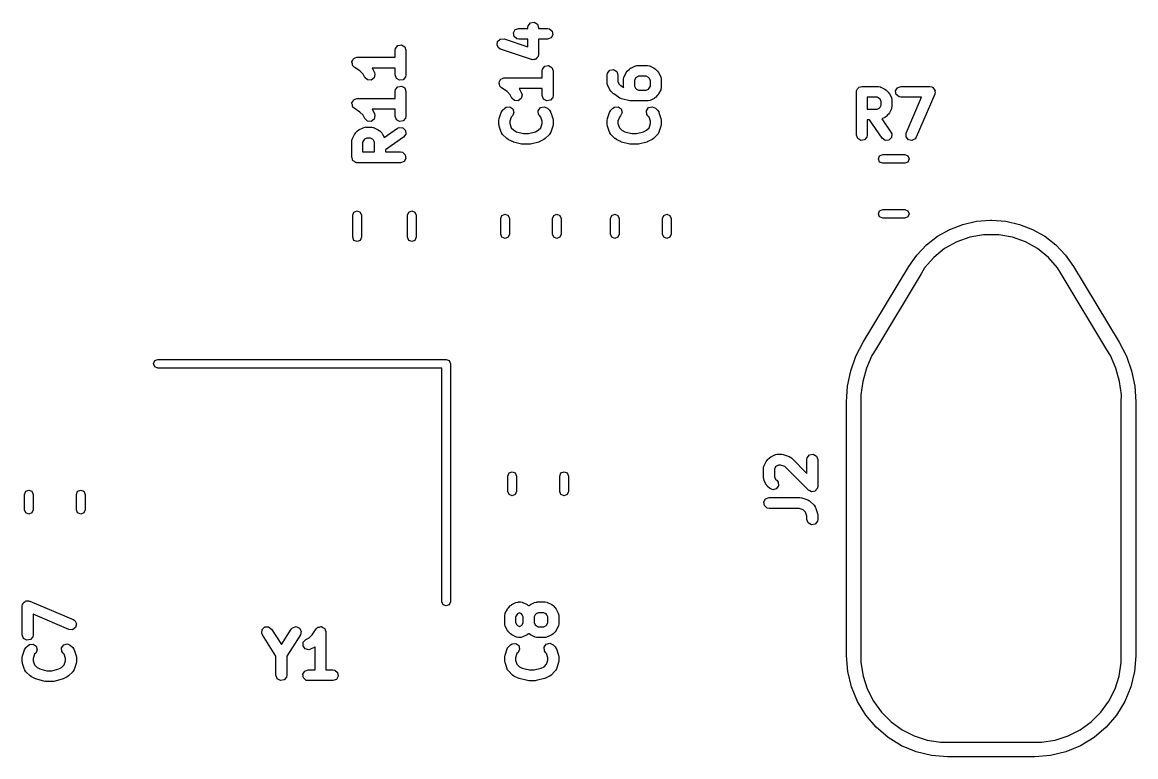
# Model space of a CAD drawing. Extents: x 184.8 to 212.7, y -69.8 to -26.1.
# Drawn here: x 192.41 to 207.85, y -69.84 to -59.65 of the extents above; entities that cross this region are included whole.
import ezdxf

# ---------------------------------------------------------------- set-up
doc = ezdxf.new("R2010")
doc.units = 0
doc.layers.add('BLACK', color=7, linetype='CONTINUOUS')

msp = doc.modelspace()

# ---------------------------------------------------------------- linework, layer by layer
at = {"layer": 'BLACK', "linetype": 'CONTINUOUS'}
for p, q in [((199.252, -59.7568), (199.3, -59.7393)), ((199.3, -59.7393), (199.425, -59.7393)), ((199.425, -59.7286), (199.43, -59.7029)), ((199.425, -59.7393), (199.425, -59.7286)), ((199.43, -59.7029), (199.463, -59.6636)), ((199.463, -59.6636), (199.513, -59.6547)), ((199.513, -59.6547), (199.558, -59.6804)), ((199.558, -59.6804), (199.575, -59.7286)), ((199.575, -59.7286), (199.575, -59.7393)), ((199.575, -59.7393), (199.7, -59.7393)), ((199.7, -59.7393), (199.726, -59.7438)), ((199.726, -59.7438), (199.765, -59.7768)), ((199.006, -59.9214), (199.044, -59.8874)), ((199.044, -59.8874), (199.096, -59.886)), ((199.096, -59.886), (199.425, -59.9959)), ((199.227, -59.8013), (199.252, -59.7568)), ((199.235, -59.8518), (199.227, -59.8013)), ((199.275, -59.8848), (199.235, -59.8518)), ((199.3, -59.8893), (199.275, -59.8848)), ((199.425, -59.8893), (199.3, -59.8893)), ((199.425, -59.9959), (199.425, -59.8893)), ((199.7, -59.8893), (199.575, -59.8893)), ((199.575, -59.8893), (199.575, -60.1)), ((199.749, -59.8717), (199.7, -59.8893)), ((199.774, -59.8273), (199.749, -59.8717)), ((199.765, -59.7768), (199.774, -59.8273)), ((197.585, -60.0429), (197.59, -60.0172)), ((197.585, -60.1393), (197.585, -60.0429)), ((197.59, -60.0172), (197.623, -59.9779)), ((197.623, -59.9779), (197.673, -59.969)), ((197.673, -59.969), (197.718, -59.9946)), ((197.718, -59.9946), (197.735, -60.0429)), ((197.735, -60.0429), (197.735, -60.3857)), ((198.998, -59.9722), (199.006, -59.9214)), ((199.025, -60.0159), (198.998, -59.9722)), ((199.048, -60.0283), (199.025, -60.0159)), ((199.477, -60.1712), (199.048, -60.0283)), ((196.986, -60.2095), (196.987, -60.2055)), ((196.992, -60.2303), (196.986, -60.2095)), ((196.987, -60.2013), (196.997, -60.1824)), ((196.987, -60.2055), (196.987, -60.2013)), ((196.997, -60.1824), (197.006, -60.1625)), ((197.006, -60.1625), (197.01, -60.1606)), ((197.01, -60.1606), (197.012, -60.1568)), ((197.012, -60.1568), (197.033, -60.1494)), ((197.033, -60.1494), (197.052, -60.1397)), ((197.052, -60.1397), (197.056, -60.1408)), ((197.056, -60.1408), (197.06, -60.1393)), ((197.06, -60.1393), (197.585, -60.1393)), ((199.482, -60.171), (199.477, -60.1712)), ((199.487, -60.1739), (199.482, -60.171)), ((199.508, -60.1703), (199.487, -60.1739)), ((199.528, -60.1698), (199.508, -60.1703)), ((199.532, -60.1659), (199.528, -60.1698)), ((199.538, -60.165), (199.532, -60.1659)), ((199.551, -60.1493), (199.538, -60.165)), ((199.566, -60.1357), (199.551, -60.1493)), ((199.567, -60.13), (199.566, -60.1357)), ((199.571, -60.1257), (199.567, -60.13)), ((199.575, -60.1), (199.571, -60.1257)), ((196.995, -60.2518), (196.992, -60.2303)), ((196.999, -60.2546), (196.995, -60.2518)), ((197, -60.2587), (196.999, -60.2546)), ((197.019, -60.2767), (197, -60.2587)), ((197.098, -60.3297), (197.019, -60.2767)), ((197.142, -60.373), (197.098, -60.3297)), ((197.585, -60.2893), (197.266, -60.2893)), ((197.266, -60.2893), (197.269, -60.2939)), ((197.269, -60.2939), (197.27, -60.295)), ((197.27, -60.295), (197.299, -60.3522)), ((197.299, -60.3522), (197.306, -60.3771)), ((197.585, -60.3857), (197.585, -60.2893)), ((199.625, -60.3286), (199.63, -60.3029)), ((199.625, -60.425), (199.625, -60.3286)), ((199.63, -60.3029), (199.663, -60.2636)), ((199.663, -60.2636), (199.713, -60.2547)), ((199.713, -60.2547), (199.758, -60.2804)), ((199.758, -60.2804), (199.775, -60.3286)), ((199.775, -60.3286), (199.775, -60.6714)), ((200.525, -60.3857), (200.53, -60.3601)), ((200.53, -60.3601), (200.563, -60.3208)), ((200.563, -60.3208), (200.613, -60.3119)), ((200.613, -60.3119), (200.658, -60.3375)), ((200.658, -60.3375), (200.675, -60.3857)), ((200.762, -60.4093), (200.79, -60.3522)), ((200.79, -60.3522), (200.804, -60.3342)), ((200.804, -60.3342), (200.805, -60.3327)), ((200.805, -60.3327), (200.833, -60.3041)), ((200.833, -60.3041), (200.851, -60.2912)), ((200.851, -60.2912), (200.853, -60.2901)), ((200.853, -60.2901), (200.91, -60.2615)), ((200.91, -60.2615), (200.935, -60.2541)), ((200.935, -60.2541), (200.939, -60.2551)), ((200.939, -60.2551), (200.943, -60.2536)), ((200.943, -60.2536), (201.086, -60.2536)), ((201.086, -60.2536), (201.112, -60.2581)), ((201.112, -60.2581), (201.115, -60.261)), ((201.115, -60.261), (201.12, -60.2615)), ((201.12, -60.2615), (201.177, -60.2901)), ((201.177, -60.2901), (201.195, -60.3034)), ((201.195, -60.3034), (201.196, -60.3041)), ((201.196, -60.3041), (201.225, -60.3327)), ((201.225, -60.3327), (201.238, -60.351)), ((201.238, -60.351), (201.239, -60.3522)), ((201.239, -60.3522), (201.268, -60.4093)), ((197.165, -60.4193), (197.142, -60.373)), ((197.202, -60.4545), (197.165, -60.4193)), ((197.253, -60.4576), (197.202, -60.4545)), ((197.294, -60.427), (197.253, -60.4576)), ((197.306, -60.3771), (197.294, -60.427)), ((197.603, -60.4339), (197.585, -60.3857)), ((197.647, -60.4596), (197.603, -60.4339)), ((197.698, -60.4507), (197.647, -60.4596)), ((197.731, -60.4114), (197.698, -60.4507)), ((197.735, -60.3857), (197.731, -60.4114)), ((199.026, -60.4952), (199.027, -60.4912)), ((199.032, -60.5161), (199.026, -60.4952)), ((199.027, -60.487), (199.037, -60.4681)), ((199.027, -60.4912), (199.027, -60.487)), ((199.035, -60.5375), (199.032, -60.5161)), ((199.037, -60.4681), (199.046, -60.4482)), ((199.046, -60.4482), (199.05, -60.4463)), ((199.05, -60.4463), (199.052, -60.4425)), ((199.052, -60.4425), (199.073, -60.4351)), ((199.073, -60.4351), (199.092, -60.4255)), ((199.092, -60.4255), (199.096, -60.4265)), ((199.096, -60.4265), (199.1, -60.425)), ((199.1, -60.425), (199.625, -60.425)), ((200.525, -60.5), (200.525, -60.3857)), ((200.527, -60.5042), (200.525, -60.5)), ((200.526, -60.5086), (200.527, -60.5042)), ((200.533, -60.5335), (200.526, -60.5086)), ((200.675, -60.3857), (200.675, -60.4823)), ((200.675, -60.4823), (200.691, -60.5127)), ((200.691, -60.5127), (200.705, -60.5274)), ((200.754, -60.4429), (200.759, -60.4172)), ((200.754, -60.5571), (200.754, -60.4429)), ((200.759, -60.4172), (200.761, -60.4138)), ((200.761, -60.4138), (200.762, -60.4093)), ((200.919, -60.4301), (200.904, -60.4606)), ((200.904, -60.4606), (200.904, -60.5394)), ((200.931, -60.4188), (200.919, -60.4301)), ((200.961, -60.4036), (200.931, -60.4188)), ((201.068, -60.4036), (200.961, -60.4036)), ((201.099, -60.4188), (201.068, -60.4036)), ((201.11, -60.4301), (201.099, -60.4188)), ((201.125, -60.4606), (201.11, -60.4301)), ((201.125, -60.5394), (201.125, -60.4606)), ((201.268, -60.4093), (201.275, -60.4343)), ((201.275, -60.4343), (201.274, -60.4386)), ((201.274, -60.4386), (201.275, -60.4429)), ((201.275, -60.4429), (201.275, -60.5571)), ((197.585, -60.6143), (197.59, -60.5886)), ((197.585, -60.7107), (197.585, -60.6143)), ((197.59, -60.5886), (197.623, -60.5493)), ((197.623, -60.5493), (197.673, -60.5404)), ((197.673, -60.5404), (197.718, -60.5661)), ((197.718, -60.5661), (197.735, -60.6143)), ((197.735, -60.6143), (197.735, -60.9571)), ((199.039, -60.5403), (199.035, -60.5375)), ((199.04, -60.5444), (199.039, -60.5403)), ((199.059, -60.5624), (199.04, -60.5444)), ((199.138, -60.6154), (199.059, -60.5624)), ((199.182, -60.6587), (199.138, -60.6154)), ((199.205, -60.705), (199.182, -60.6587)), ((199.625, -60.575), (199.306, -60.575)), ((199.306, -60.575), (199.309, -60.5796)), ((199.309, -60.5796), (199.31, -60.5807)), ((199.31, -60.5807), (199.339, -60.6379)), ((199.346, -60.6629), (199.334, -60.7128)), ((199.339, -60.6379), (199.346, -60.6629)), ((199.625, -60.6714), (199.625, -60.575)), ((199.643, -60.7196), (199.625, -60.6714)), ((199.775, -60.6714), (199.771, -60.6971)), ((200.562, -60.5907), (200.533, -60.5335)), ((200.563, -60.5918), (200.562, -60.5907)), ((200.576, -60.6102), (200.563, -60.5918)), ((200.605, -60.6387), (200.576, -60.6102)), ((200.608, -60.6402), (200.605, -60.6387)), ((200.616, -60.6481), (200.608, -60.6402)), ((200.702, -60.7053), (200.616, -60.6481)), ((200.705, -60.5274), (200.755, -60.5607)), ((200.755, -60.5607), (200.754, -60.5571)), ((200.904, -60.5394), (200.919, -60.5699)), ((200.919, -60.5699), (200.931, -60.5812)), ((200.931, -60.5812), (200.961, -60.5964)), ((200.961, -60.5964), (201.068, -60.5964)), ((201.068, -60.5964), (201.099, -60.5812)), ((201.099, -60.5812), (201.11, -60.5699)), ((201.11, -60.5699), (201.125, -60.5394)), ((201.225, -60.6673), (201.196, -60.6959)), ((201.226, -60.6658), (201.225, -60.6673)), ((201.239, -60.6478), (201.226, -60.6658)), ((201.268, -60.5907), (201.239, -60.6478)), ((201.271, -60.5828), (201.268, -60.5862)), ((201.268, -60.5862), (201.268, -60.5907)), ((201.275, -60.5571), (201.271, -60.5828)), ((203.982, -60.6204), (203.984, -60.6107)), ((203.982, -61.2204), (203.982, -60.6204)), ((203.983, -60.6074), (203.985, -60.6045)), ((203.984, -60.6107), (203.983, -60.6074)), ((203.985, -60.6045), (203.987, -60.5948)), ((203.987, -60.5948), (203.999, -60.5798)), ((203.999, -60.5798), (204.009, -60.563)), ((204.009, -60.563), (204.015, -60.5607)), ((204.015, -60.5607), (204.02, -60.5555)), ((204.02, -60.5555), (204.039, -60.5521)), ((204.039, -60.5521), (204.057, -60.5454)), ((204.057, -60.5454), (204.286, -60.5454)), ((204.286, -60.5454), (204.311, -60.55)), ((204.311, -60.55), (204.315, -60.5528)), ((204.315, -60.5528), (204.319, -60.5533)), ((204.319, -60.5533), (204.376, -60.5819)), ((204.376, -60.5819), (204.394, -60.5953)), ((204.394, -60.5953), (204.396, -60.596)), ((204.396, -60.596), (204.424, -60.6245)), ((204.424, -60.6245), (204.437, -60.6429)), ((204.437, -60.6429), (204.439, -60.644)), ((204.439, -60.644), (204.467, -60.7012)), ((204.526, -60.6074), (204.552, -60.563)), ((204.535, -60.6579), (204.526, -60.6074)), ((204.574, -60.6909), (204.535, -60.6579)), ((204.552, -60.563), (204.6, -60.5454)), ((204.6, -60.5454), (205, -60.5454)), ((205.069, -60.65), (204.812, -61.25)), ((205, -60.5454), (205.026, -60.55)), ((205.026, -60.55), (205.032, -60.5556)), ((205.032, -60.5556), (205.041, -60.5577)), ((205.041, -60.5577), (205.052, -60.5717)), ((205.052, -60.5717), (205.065, -60.5829)), ((205.065, -60.5829), (205.066, -60.5917)), ((205.066, -60.5917), (205.072, -60.5987)), ((205.074, -60.6335), (205.069, -60.6411)), ((205.069, -60.6411), (205.069, -60.65)), ((205.072, -60.5987), (205.071, -60.6162)), ((205.071, -60.6162), (205.074, -60.6335)), ((196.986, -60.7809), (196.987, -60.7769)), ((196.992, -60.8018), (196.986, -60.7809)), ((196.987, -60.7727), (196.997, -60.7538)), ((196.987, -60.7769), (196.987, -60.7727)), ((196.995, -60.8232), (196.992, -60.8018)), ((196.999, -60.826), (196.995, -60.8232)), ((196.997, -60.7538), (197.006, -60.7339)), ((197, -60.8301), (196.999, -60.826)), ((197.019, -60.8481), (197, -60.8301)), ((197.006, -60.7339), (197.01, -60.732)), ((197.01, -60.732), (197.012, -60.7283)), ((197.012, -60.7283), (197.033, -60.7208)), ((197.033, -60.7208), (197.052, -60.7112)), ((197.052, -60.7112), (197.056, -60.7122)), ((197.056, -60.7122), (197.06, -60.7107)), ((197.06, -60.7107), (197.585, -60.7107)), ((199.105, -60.847), (199.126, -60.832)), ((199.126, -60.832), (199.177, -60.8276)), ((199.177, -60.8276), (199.219, -60.857)), ((199.242, -60.7402), (199.205, -60.705)), ((199.293, -60.7433), (199.242, -60.7402)), ((199.334, -60.7128), (199.293, -60.7433)), ((199.6, -60.8386), (199.65, -60.8253)), ((199.687, -60.7453), (199.643, -60.7196)), ((199.65, -60.8253), (199.696, -60.847)), ((199.738, -60.7364), (199.687, -60.7453)), ((199.771, -60.6971), (199.738, -60.7364)), ((200.605, -60.847), (200.626, -60.832)), ((200.626, -60.832), (200.677, -60.8276)), ((200.677, -60.8276), (200.719, -60.857)), ((200.702, -60.7054), (200.702, -60.7053)), ((200.725, -60.7156), (200.702, -60.7054)), ((200.839, -60.7442), (200.725, -60.7156)), ((200.843, -60.7438), (200.839, -60.7442)), ((200.858, -60.7464), (200.843, -60.7438)), ((201.086, -60.7464), (200.858, -60.7464)), ((201.09, -60.7449), (201.086, -60.7464)), ((201.095, -60.7459), (201.09, -60.7449)), ((201.12, -60.7385), (201.095, -60.7459)), ((201.1, -60.8386), (201.15, -60.8253)), ((201.177, -60.7099), (201.12, -60.7385)), ((201.15, -60.8253), (201.196, -60.847)), ((201.178, -60.7087), (201.177, -60.7099)), ((201.196, -60.6959), (201.178, -60.7087)), ((204.268, -60.6954), (204.132, -60.6954)), ((204.132, -60.6954), (204.132, -60.8597)), ((204.298, -60.7106), (204.268, -60.6954)), ((204.31, -60.722), (204.298, -60.7106)), ((204.298, -60.8445), (204.31, -60.8331)), ((204.325, -60.7524), (204.31, -60.722)), ((204.31, -60.8331), (204.325, -60.8027)), ((204.325, -60.8027), (204.325, -60.7524)), ((204.467, -60.7012), (204.475, -60.7261)), ((204.475, -60.8204), (204.47, -60.8461)), ((204.475, -60.7261), (204.473, -60.7305)), ((204.473, -60.7305), (204.475, -60.7347)), ((204.475, -60.7347), (204.475, -60.8204)), ((204.6, -60.6954), (204.574, -60.6909)), ((204.886, -60.6954), (204.6, -60.6954)), ((204.674, -61.1909), (204.886, -60.6954)), ((197.098, -60.9011), (197.019, -60.8481)), ((197.142, -60.9444), (197.098, -60.9011)), ((197.165, -60.9907), (197.142, -60.9444)), ((197.585, -60.8607), (197.266, -60.8607)), ((197.266, -60.8607), (197.269, -60.8653)), ((197.269, -60.8653), (197.27, -60.8665)), ((197.27, -60.8665), (197.299, -60.9236)), ((197.306, -60.9486), (197.294, -60.9985)), ((197.299, -60.9236), (197.306, -60.9486)), ((197.585, -60.9571), (197.585, -60.8607)), ((197.603, -61.0054), (197.585, -60.9571)), ((197.731, -60.9828), (197.698, -61.0221)), ((197.735, -60.9571), (197.731, -60.9828)), ((199.029, -60.9906), (199.058, -60.9049)), ((199.058, -60.9049), (199.07, -60.8819)), ((199.07, -60.8819), (199.074, -60.8796)), ((199.074, -60.8796), (199.076, -60.8755)), ((199.076, -60.8755), (199.105, -60.847)), ((199.195, -60.9691), (199.175, -61.0265)), ((199.211, -60.953), (199.195, -60.9691)), ((199.232, -60.9065), (199.211, -60.953)), ((199.219, -60.857), (199.232, -60.9065)), ((199.571, -60.8806), (199.6, -60.8386)), ((199.575, -60.9317), (199.571, -60.8806)), ((199.59, -60.953), (199.575, -60.9317)), ((199.606, -60.9691), (199.59, -60.953)), ((199.625, -61.0265), (199.606, -60.9691)), ((199.696, -60.847), (199.725, -60.8755)), ((199.725, -60.8755), (199.74, -60.8969)), ((199.74, -60.8969), (199.74, -60.9013)), ((199.74, -60.9013), (199.743, -60.9049)), ((199.743, -60.9049), (199.772, -60.9906)), ((200.529, -60.9906), (200.558, -60.9049)), ((200.558, -60.9049), (200.57, -60.8819)), ((200.57, -60.8819), (200.574, -60.8796)), ((200.574, -60.8796), (200.576, -60.8755)), ((200.576, -60.8755), (200.605, -60.847)), ((200.695, -60.9691), (200.675, -61.0265)), ((200.711, -60.953), (200.695, -60.9691)), ((200.732, -60.9065), (200.711, -60.953)), ((200.719, -60.857), (200.732, -60.9065)), ((201.071, -60.8806), (201.1, -60.8386)), ((201.075, -60.9317), (201.071, -60.8806)), ((201.09, -60.953), (201.075, -60.9317)), ((201.106, -60.9691), (201.09, -60.953)), ((201.125, -61.0265), (201.106, -60.9691)), ((201.196, -60.847), (201.225, -60.8755)), ((201.225, -60.8755), (201.24, -60.8969)), ((201.24, -60.8969), (201.24, -60.9013)), ((201.24, -60.9013), (201.243, -60.9049)), ((201.243, -60.9049), (201.272, -60.9906)), ((204.132, -60.8597), (204.268, -60.8597)), ((204.268, -60.8597), (204.298, -60.8445)), ((204.376, -60.9732), (204.334, -60.9947)), ((204.378, -60.972), (204.376, -60.9732)), ((204.396, -60.9592), (204.378, -60.972)), ((204.424, -60.9306), (204.396, -60.9592)), ((204.425, -60.9291), (204.424, -60.9306)), ((204.439, -60.9111), (204.425, -60.9291)), ((204.467, -60.854), (204.439, -60.9111)), ((204.468, -60.8495), (204.467, -60.854)), ((204.47, -60.8461), (204.468, -60.8495)), ((197.084, -61.1472), (197.141, -61.1186)), ((197.141, -61.1186), (197.166, -61.1112)), ((197.202, -61.026), (197.165, -60.9907)), ((197.166, -61.1112), (197.171, -61.1122)), ((197.171, -61.1122), (197.175, -61.1107)), ((197.175, -61.1107), (197.26, -61.1107)), ((197.253, -61.029), (197.202, -61.026)), ((197.294, -60.9985), (197.253, -61.029)), ((197.26, -61.1107), (197.286, -61.1152)), ((197.286, -61.1152), (197.29, -61.1181)), ((197.29, -61.1181), (197.294, -61.1186)), ((197.294, -61.1186), (197.351, -61.1472)), ((197.435, -61.2522), (197.617, -61.1243)), ((197.647, -61.031), (197.603, -61.0054)), ((197.617, -61.1243), (197.641, -61.1133)), ((197.641, -61.1133), (197.692, -61.1177)), ((197.698, -61.0221), (197.647, -61.031)), ((197.692, -61.1177), (197.728, -61.154)), ((199.025, -61.0143), (199.029, -60.9922)), ((199.025, -61.0714), (199.025, -61.0143)), ((199.026, -61.073), (199.025, -61.0714)), ((199.029, -61.0951), (199.026, -61.073)), ((199.029, -60.9922), (199.029, -60.9906)), ((199.058, -61.1809), (199.029, -61.0951)), ((199.175, -61.0265), (199.175, -61.0593)), ((199.175, -61.0593), (199.195, -61.1166)), ((199.195, -61.1166), (199.231, -61.1526)), ((199.57, -61.1526), (199.606, -61.1166)), ((199.606, -61.1166), (199.625, -61.0593)), ((199.625, -61.0593), (199.625, -61.0265)), ((199.772, -61.0951), (199.743, -61.1809)), ((199.772, -60.9906), (199.775, -61.0127)), ((199.775, -61.0714), (199.772, -61.0935)), ((199.772, -61.0935), (199.772, -61.0951)), ((199.775, -61.0127), (199.775, -61.0143)), ((199.775, -61.0143), (199.775, -61.0714)), ((200.525, -61.0143), (200.529, -60.9922)), ((200.525, -61.0714), (200.525, -61.0143)), ((200.526, -61.073), (200.525, -61.0714)), ((200.529, -61.0951), (200.526, -61.073)), ((200.529, -60.9922), (200.529, -60.9906)), ((200.558, -61.1809), (200.529, -61.0951)), ((200.675, -61.0265), (200.675, -61.0593)), ((200.675, -61.0593), (200.695, -61.1166)), ((200.695, -61.1166), (200.731, -61.1526)), ((201.07, -61.1526), (201.106, -61.1166)), ((201.106, -61.1166), (201.125, -61.0593)), ((201.125, -61.0593), (201.125, -61.0265)), ((201.272, -61.0951), (201.243, -61.1809)), ((201.272, -60.9906), (201.275, -61.0127)), ((201.275, -61.0714), (201.272, -61.0935)), ((201.272, -61.0935), (201.272, -61.0951)), ((201.275, -61.0127), (201.275, -61.0143)), ((201.275, -61.0143), (201.275, -61.0714)), ((204.161, -61.0097), (204.132, -61.0097)), ((204.132, -61.0097), (204.132, -61.2204)), ((204.339, -61.2634), (204.161, -61.0097)), ((204.334, -60.9947), (204.461, -61.1774)), ((196.985, -61.3), (196.99, -61.2743)), ((196.99, -61.2743), (196.993, -61.2709)), ((196.993, -61.2665), (197.022, -61.2093)), ((196.993, -61.2709), (196.993, -61.2665)), ((197.022, -61.2093), (197.035, -61.1913)), ((197.035, -61.1913), (197.036, -61.1898)), ((197.036, -61.1898), (197.065, -61.1613)), ((197.065, -61.1613), (197.083, -61.1484)), ((197.083, -61.1484), (197.084, -61.1472)), ((197.151, -61.2873), (197.135, -61.3177)), ((197.162, -61.2759), (197.151, -61.2873)), ((197.192, -61.2607), (197.162, -61.2759)), ((197.243, -61.2607), (197.192, -61.2607)), ((197.273, -61.2759), (197.243, -61.2607)), ((197.285, -61.2873), (197.273, -61.2759)), ((197.3, -61.3177), (197.285, -61.2873)), ((197.351, -61.1472), (197.369, -61.1606)), ((197.369, -61.1606), (197.371, -61.1613)), ((197.371, -61.1613), (197.399, -61.1898)), ((197.399, -61.1898), (197.412, -61.2082)), ((197.412, -61.2082), (197.413, -61.2093)), ((197.413, -61.2093), (197.435, -61.2522)), ((197.703, -61.2472), (197.45, -61.4248)), ((197.733, -61.2051), (197.703, -61.2472)), ((197.728, -61.154), (197.733, -61.2051)), ((199.061, -61.1844), (199.058, -61.1809)), ((199.061, -61.1888), (199.061, -61.1844)), ((199.076, -61.2102), (199.061, -61.1888)), ((199.133, -61.2673), (199.076, -61.2102)), ((199.135, -61.268), (199.133, -61.2673)), ((199.153, -61.2814), (199.135, -61.268)), ((199.21, -61.3099), (199.153, -61.2814)), ((199.231, -61.1526), (199.269, -61.1721)), ((199.269, -61.1721), (199.367, -61.1964)), ((199.367, -61.1964), (199.434, -61.1964)), ((199.434, -61.1964), (199.531, -61.1721)), ((199.531, -61.1721), (199.57, -61.1526)), ((199.648, -61.2814), (199.591, -61.3099)), ((199.649, -61.2802), (199.648, -61.2814)), ((199.668, -61.2673), (199.649, -61.2802)), ((199.725, -61.2102), (199.668, -61.2673)), ((199.727, -61.2061), (199.725, -61.2102)), ((199.731, -61.2038), (199.727, -61.2061)), ((199.743, -61.1809), (199.731, -61.2038)), ((200.561, -61.1844), (200.558, -61.1809)), ((200.561, -61.1888), (200.561, -61.1844)), ((200.576, -61.2102), (200.561, -61.1888)), ((200.633, -61.2673), (200.576, -61.2102)), ((200.635, -61.268), (200.633, -61.2673)), ((200.653, -61.2814), (200.635, -61.268)), ((200.71, -61.3099), (200.653, -61.2814)), ((200.731, -61.1526), (200.769, -61.1721)), ((200.769, -61.1721), (200.867, -61.1964)), ((200.867, -61.1964), (200.934, -61.1964)), ((200.934, -61.1964), (201.031, -61.1721)), ((201.031, -61.1721), (201.07, -61.1526)), ((201.148, -61.2814), (201.091, -61.3099)), ((201.149, -61.2802), (201.148, -61.2814)), ((201.168, -61.2673), (201.149, -61.2802)), ((201.225, -61.2102), (201.168, -61.2673)), ((201.227, -61.2061), (201.225, -61.2102)), ((201.231, -61.2038), (201.227, -61.2061)), ((201.243, -61.1809), (201.231, -61.2038)), ((204, -61.2686), (203.982, -61.2204)), ((204.044, -61.2943), (204, -61.2686)), ((204.095, -61.2854), (204.044, -61.2943)), ((204.128, -61.2461), (204.095, -61.2854)), ((204.132, -61.2204), (204.128, -61.2461)), ((204.381, -61.2929), (204.339, -61.2634)), ((204.432, -61.2884), (204.381, -61.2929)), ((204.468, -61.2521), (204.432, -61.2884)), ((204.461, -61.1774), (204.472, -61.201)), ((204.472, -61.201), (204.468, -61.2521)), ((204.671, -61.2421), (204.674, -61.1909)), ((204.702, -61.2832), (204.671, -61.2421)), ((204.752, -61.2949), (204.702, -61.2832)), ((204.798, -61.2718), (204.752, -61.2949)), ((204.812, -61.25), (204.798, -61.2718)), ((196.985, -61.5286), (196.985, -61.3)), ((197.135, -61.3177), (197.135, -61.4536)), ((197.3, -61.4536), (197.3, -61.3177)), ((197.45, -61.4248), (197.45, -61.4536)), ((199.213, -61.3103), (199.21, -61.3099)), ((199.225, -61.3156), (199.213, -61.3103)), ((199.339, -61.3442), (199.225, -61.3156)), ((199.343, -61.3438), (199.339, -61.3442)), ((199.358, -61.3464), (199.343, -61.3438)), ((199.443, -61.3464), (199.358, -61.3464)), ((199.447, -61.3452), (199.443, -61.3464)), ((199.461, -61.3442), (199.447, -61.3452)), ((199.576, -61.3156), (199.461, -61.3442)), ((199.579, -61.3136), (199.576, -61.3156)), ((199.591, -61.3099), (199.579, -61.3136)), ((200.713, -61.3103), (200.71, -61.3099)), ((200.725, -61.3156), (200.713, -61.3103)), ((200.839, -61.3442), (200.725, -61.3156)), ((200.843, -61.3438), (200.839, -61.3442)), ((200.858, -61.3464), (200.843, -61.3438)), ((200.943, -61.3464), (200.858, -61.3464)), ((200.947, -61.3452), (200.943, -61.3464)), ((200.961, -61.3442), (200.947, -61.3452)), ((201.076, -61.3156), (200.961, -61.3442)), ((201.079, -61.3136), (201.076, -61.3156)), ((201.091, -61.3099), (201.079, -61.3136)), ((196.992, -61.5469), (196.985, -61.5286)), ((196.995, -61.5661), (196.992, -61.5469)), ((197.001, -61.5704), (196.995, -61.5661)), ((197.003, -61.5768), (197.001, -61.5704)), ((197.02, -61.5865), (197.003, -61.5768)), ((197.035, -61.599), (197.02, -61.5865)), ((197.045, -61.6008), (197.035, -61.599)), ((197.047, -61.6024), (197.045, -61.6008)), ((197.051, -61.6019), (197.047, -61.6024)), ((197.06, -61.6036), (197.051, -61.6019)), ((197.66, -61.6036), (197.06, -61.6036)), ((197.135, -61.4536), (197.3, -61.4536)), ((197.45, -61.4536), (197.66, -61.4536)), ((197.66, -61.4536), (197.686, -61.4581)), ((197.709, -61.586), (197.66, -61.6036)), ((197.686, -61.4581), (197.725, -61.4911)), ((197.734, -61.5416), (197.709, -61.586)), ((197.725, -61.4911), (197.734, -61.5416)), ((204.286, -61.55), (204.304, -61.5076)), ((204.304, -61.5924), (204.286, -61.55)), ((204.304, -61.5076), (204.346, -61.49)), ((204.346, -61.61), (204.304, -61.5924)), ((204.346, -61.49), (204.654, -61.49)), ((204.654, -61.49), (204.696, -61.5076)), ((204.696, -61.5924), (204.654, -61.61)), ((204.696, -61.5076), (204.714, -61.55)), ((204.714, -61.55), (204.696, -61.5924)), ((204.654, -61.61), (204.346, -61.61)), ((196.997, -62.3296), (197.015, -62.2872)), ((196.997, -62.6369), (196.997, -62.3296)), ((197.015, -62.2872), (197.057, -62.2696)), ((197.057, -62.2696), (197.099, -62.2872)), ((197.099, -62.2872), (197.117, -62.3296)), ((197.117, -62.3296), (197.117, -62.6369)), ((197.757, -62.3296), (197.775, -62.2872)), ((197.757, -62.6369), (197.757, -62.3296)), ((197.775, -62.2872), (197.817, -62.2696)), ((197.817, -62.2696), (197.859, -62.2872)), ((197.859, -62.2872), (197.877, -62.3296)), ((197.877, -62.3296), (197.877, -62.6369)), ((199.049, -62.3754), (199.067, -62.333)), ((199.049, -62.5911), (199.049, -62.3754)), ((199.067, -62.333), (199.109, -62.3154)), ((199.109, -62.3154), (199.151, -62.333)), ((199.151, -62.333), (199.169, -62.3754)), ((199.169, -62.3754), (199.169, -62.5911)), ((199.769, -62.3754), (199.787, -62.333)), ((199.769, -62.5911), (199.769, -62.3754)), ((199.787, -62.333), (199.829, -62.3154)), ((199.829, -62.3154), (199.871, -62.333)), ((199.871, -62.333), (199.889, -62.3754)), ((199.889, -62.3754), (199.889, -62.5911)), ((200.573, -62.3754), (200.591, -62.333)), ((200.573, -62.5911), (200.573, -62.3754)), ((200.591, -62.333), (200.633, -62.3154)), ((200.633, -62.3154), (200.675, -62.333)), ((200.675, -62.333), (200.693, -62.3754)), ((200.693, -62.3754), (200.693, -62.5911)), ((201.293, -62.3754), (201.311, -62.333)), ((201.293, -62.5911), (201.293, -62.3754)), ((201.311, -62.333), (201.353, -62.3154)), ((201.353, -62.3154), (201.395, -62.333)), ((201.395, -62.333), (201.413, -62.3754)), ((201.413, -62.3754), (201.413, -62.5911)), ((204.286, -62.31), (204.304, -62.2676)), ((204.304, -62.3524), (204.286, -62.31)), ((204.304, -62.2676), (204.346, -62.25)), ((204.346, -62.37), (204.304, -62.3524)), ((204.346, -62.25), (204.654, -62.25)), ((204.654, -62.37), (204.346, -62.37)), ((204.654, -62.25), (204.696, -62.2676)), ((204.696, -62.3524), (204.654, -62.37)), ((204.696, -62.2676), (204.714, -62.31)), ((204.714, -62.31), (204.696, -62.3524)), ((205.107, -62.6227), (205.277, -62.5271)), ((205.277, -62.5271), (205.458, -62.4573)), ((205.458, -62.4573), (205.648, -62.4147)), ((205.648, -62.4147), (205.842, -62.4005)), ((205.842, -62.4005), (205.842, -62.4005)), ((205.842, -62.4005), (205.842, -62.4005)), ((205.842, -62.4005), (205.858, -62.4005)), ((205.842, -62.4005), (205.842, -62.4005)), ((205.858, -62.4005), (205.858, -62.4005)), ((205.858, -62.4005), (206.052, -62.4148)), ((206.052, -62.4148), (206.242, -62.4573)), ((206.242, -62.4573), (206.423, -62.5271)), ((206.423, -62.5271), (206.593, -62.6227)), ((197.015, -62.6793), (196.997, -62.6369)), ((197.057, -62.6969), (197.015, -62.6793)), ((197.099, -62.6793), (197.057, -62.6969)), ((197.117, -62.6369), (197.099, -62.6793)), ((197.775, -62.6793), (197.757, -62.6369)), ((197.817, -62.6969), (197.775, -62.6793)), ((197.859, -62.6793), (197.817, -62.6969)), ((197.877, -62.6369), (197.859, -62.6793)), ((199.067, -62.6335), (199.049, -62.5911)), ((199.109, -62.6511), (199.067, -62.6335)), ((199.151, -62.6335), (199.109, -62.6511)), ((199.169, -62.5911), (199.151, -62.6335)), ((199.787, -62.6335), (199.769, -62.5911)), ((199.829, -62.6511), (199.787, -62.6335)), ((199.871, -62.6335), (199.829, -62.6511)), ((199.889, -62.5911), (199.871, -62.6335)), ((200.591, -62.6335), (200.573, -62.5911)), ((200.633, -62.6511), (200.591, -62.6335)), ((200.675, -62.6335), (200.633, -62.6511)), ((200.693, -62.5911), (200.675, -62.6335)), ((201.311, -62.6335), (201.293, -62.5911)), ((201.353, -62.6511), (201.311, -62.6335)), ((201.395, -62.6335), (201.353, -62.6511)), ((201.413, -62.5911), (201.395, -62.6335)), ((204.954, -62.7422), (205.107, -62.6227)), ((205.555, -62.6335), (205.373, -62.6985)), ((205.745, -62.6005), (205.555, -62.6335)), ((205.842, -62.6005), (205.745, -62.6005)), ((205.858, -62.6005), (205.842, -62.6005)), ((205.842, -62.6005), (205.842, -62.6005)), ((205.842, -62.6005), (205.842, -62.6005)), ((205.955, -62.6006), (205.858, -62.6005)), ((205.858, -62.6005), (205.858, -62.6005)), ((205.858, -62.6005), (205.858, -62.6005)), ((206.145, -62.6335), (205.955, -62.6006)), ((206.327, -62.6985), (206.145, -62.6335)), ((206.593, -62.6227), (206.746, -62.7421)), ((204.819, -62.8828), (204.954, -62.7422)), ((205.205, -62.7935), (205.055, -62.9159)), ((205.373, -62.6985), (205.205, -62.7935)), ((206.495, -62.7935), (206.327, -62.6985)), ((206.645, -62.9159), (206.495, -62.7935)), ((206.746, -62.7421), (206.881, -62.8827)), ((204.707, -63.0415), (204.819, -62.8828)), ((205.055, -62.9159), (204.928, -63.062)), ((206.772, -63.062), (206.645, -62.9159)), ((206.881, -62.8827), (206.993, -63.0415)), ((204.074, -64.0916), (204.707, -63.0415)), ((204.878, -63.1447), (204.245, -64.1949)), ((204.707, -63.0415), (204.707, -63.0415)), ((204.707, -63.0415), (204.707, -63.0415)), ((204.707, -63.0415), (204.707, -63.0415)), ((204.928, -63.062), (204.878, -63.1447)), ((204.878, -63.1447), (204.878, -63.1447)), ((204.878, -63.1447), (204.878, -63.1447)), ((204.878, -63.1447), (204.878, -63.1447)), ((206.822, -63.1446), (206.772, -63.062)), ((206.822, -63.1447), (206.822, -63.1446)), ((207.455, -64.1949), (206.822, -63.1447)), ((206.993, -63.0415), (206.993, -63.0415)), ((206.993, -63.0415), (206.993, -63.0415)), ((206.993, -63.0415), (207.626, -64.0916)), ((203.975, -64.2845), (204.074, -64.0916)), ((204.074, -64.0916), (204.074, -64.0916)), ((204.074, -64.0916), (204.074, -64.0916)), ((204.245, -64.1949), (204.196, -64.2763)), ((204.245, -64.1949), (204.245, -64.1949)), ((207.504, -64.2763), (207.455, -64.1949)), ((207.455, -64.1949), (207.455, -64.1949)), ((207.455, -64.1949), (207.455, -64.1949)), ((207.626, -64.0916), (207.626, -64.0916)), ((207.626, -64.0916), (207.725, -64.2845)), ((194.234, -64.3893), (194.252, -64.3468)), ((194.252, -64.3468), (194.294, -64.3293)), ((194.294, -64.3293), (198.294, -64.3293)), ((198.294, -64.3293), (198.336, -64.3468)), ((198.336, -64.3468), (198.354, -64.3893)), ((203.903, -64.489), (203.975, -64.2845)), ((204.196, -64.2763), (204.121, -64.4509)), ((207.579, -64.4509), (207.504, -64.2763)), ((207.725, -64.2845), (207.797, -64.489)), ((194.252, -64.4317), (194.234, -64.3893)), ((194.294, -64.4492), (194.252, -64.4317)), ((198.234, -64.4492), (194.294, -64.4492)), ((198.234, -67.6893), (198.234, -64.4492)), ((198.354, -64.3893), (198.354, -67.6893)), ((203.859, -64.7013), (203.903, -64.489)), ((204.121, -64.4509), (204.07, -64.6341)), ((207.63, -64.6341), (207.579, -64.4509)), ((207.797, -64.489), (207.841, -64.7013)), ((204.07, -64.6341), (204.044, -64.8225)), ((207.656, -64.8225), (207.63, -64.6341)), ((203.844, -64.9176), (203.859, -64.7013)), ((204.044, -64.8225), (204.044, -64.9176)), ((207.655, -64.9176), (207.656, -64.8225)), ((207.841, -64.7013), (207.855, -64.9176)), ((203.844, -68.4395), (203.844, -64.9176)), ((203.844, -64.9176), (203.844, -64.9176)), ((204.044, -64.9176), (204.044, -64.9176)), ((204.044, -64.9176), (204.044, -68.4395)), ((207.655, -68.4395), (207.655, -64.9176)), ((207.655, -64.9176), (207.655, -64.9176)), ((207.655, -64.9176), (207.655, -64.9176)), ((207.855, -64.9176), (207.855, -64.9176)), ((207.855, -64.9176), (207.855, -68.4395)), ((202.703, -65.8007), (202.732, -65.7436)), ((202.732, -65.7436), (202.745, -65.7256)), ((202.745, -65.7256), (202.746, -65.7241)), ((202.746, -65.7241), (202.775, -65.6955)), ((202.775, -65.6955), (202.793, -65.6827)), ((202.793, -65.6827), (202.794, -65.6815)), ((202.794, -65.6815), (202.851, -65.6529)), ((202.851, -65.6529), (202.876, -65.6455)), ((202.876, -65.6455), (202.881, -65.6465)), ((202.881, -65.6465), (202.885, -65.645)), ((202.885, -65.645), (202.942, -65.645)), ((202.942, -65.645), (202.964, -65.6489)), ((202.964, -65.6489), (202.966, -65.6488)), ((202.966, -65.6488), (203.051, -65.6774)), ((203.051, -65.6774), (203.074, -65.6898)), ((203.074, -65.6898), (203.077, -65.6936)), ((203.077, -65.6936), (203.081, -65.6955)), ((203.081, -65.6955), (203.295, -65.9104)), ((203.295, -65.72), (203.3, -65.6943)), ((203.295, -65.9104), (203.295, -65.72)), ((203.3, -65.6943), (203.333, -65.655)), ((203.333, -65.655), (203.383, -65.6461)), ((203.383, -65.6461), (203.428, -65.6718)), ((203.428, -65.6718), (203.445, -65.72)), ((203.445, -65.72), (203.445, -66.0914)), ((199.148, -65.9472), (199.165, -65.9048)), ((199.165, -65.9048), (199.208, -65.8872)), ((199.208, -65.8872), (199.25, -65.9048)), ((199.25, -65.9048), (199.268, -65.9472)), ((199.868, -65.9472), (199.885, -65.9048)), ((199.885, -65.9048), (199.928, -65.8872)), ((199.928, -65.8872), (199.97, -65.9048)), ((199.97, -65.9048), (199.988, -65.9472)), ((202.695, -65.8343), (202.7, -65.8086)), ((202.695, -65.9771), (202.695, -65.8343)), ((202.7, -65.8086), (202.703, -65.8052)), ((202.703, -65.8052), (202.703, -65.8007)), ((202.861, -65.8216), (202.845, -65.852)), ((202.845, -65.852), (202.845, -65.9594)), ((202.872, -65.8102), (202.861, -65.8216)), ((202.902, -65.795), (202.872, -65.8102)), ((202.93, -65.795), (202.902, -65.795)), ((202.987, -65.8141), (202.93, -65.795)), ((203.317, -66.1445), (202.987, -65.8141)), ((199.148, -66.1629), (199.148, -65.9472)), ((199.268, -65.9472), (199.268, -66.1629)), ((199.868, -66.1629), (199.868, -65.9472)), ((199.988, -65.9472), (199.988, -66.1629)), ((202.697, -65.9814), (202.695, -65.9771)), ((202.696, -65.9857), (202.697, -65.9814)), ((202.703, -66.0107), (202.696, -65.9857)), ((202.732, -66.0678), (202.703, -66.0107)), ((202.733, -66.069), (202.732, -66.0678)), ((202.746, -66.0873), (202.733, -66.069)), ((202.845, -65.9594), (202.861, -65.9899)), ((202.861, -65.9899), (202.881, -66.0098)), ((202.9, -66.0823), (202.871, -66.1243)), ((202.881, -66.0098), (202.896, -66.0312)), ((202.896, -66.0312), (202.9, -66.0823)), ((192.445, -66.2012), (192.463, -66.1588)), ((192.445, -66.4169), (192.445, -66.2012)), ((192.463, -66.1588), (192.505, -66.1412)), ((192.505, -66.1412), (192.547, -66.1588)), ((192.547, -66.1588), (192.565, -66.2012)), ((192.565, -66.2012), (192.565, -66.4169)), ((193.165, -66.2012), (193.183, -66.1588)), ((193.165, -66.4169), (193.165, -66.2012)), ((193.183, -66.1588), (193.225, -66.1412)), ((193.225, -66.1412), (193.267, -66.1588)), ((193.267, -66.1588), (193.285, -66.2012)), ((193.285, -66.2012), (193.285, -66.4169)), ((199.165, -66.2053), (199.148, -66.1629)), ((199.208, -66.2229), (199.165, -66.2053)), ((199.25, -66.2053), (199.208, -66.2229)), ((199.268, -66.1629), (199.25, -66.2053)), ((199.885, -66.2053), (199.868, -66.1629)), ((199.928, -66.2229), (199.885, -66.2053)), ((199.97, -66.2053), (199.928, -66.2229)), ((199.988, -66.1629), (199.97, -66.2053)), ((202.775, -66.1159), (202.746, -66.0873)), ((202.821, -66.1376), (202.775, -66.1159)), ((202.871, -66.1243), (202.821, -66.1376)), ((203.338, -66.154), (203.317, -66.1445)), ((203.357, -66.1653), (203.338, -66.154)), ((203.361, -66.1647), (203.357, -66.1653)), ((203.364, -66.1661), (203.361, -66.1647)), ((203.386, -66.1603), (203.364, -66.1661)), ((203.408, -66.1564), (203.386, -66.1603)), ((203.41, -66.1538), (203.408, -66.1564)), ((203.413, -66.1529), (203.41, -66.1538)), ((203.426, -66.1344), (203.413, -66.1529)), ((203.441, -66.1171), (203.426, -66.1344)), ((203.442, -66.1125), (203.441, -66.1171)), ((203.443, -66.1108), (203.442, -66.1125)), ((203.445, -66.0914), (203.443, -66.1076)), ((203.443, -66.1076), (203.443, -66.1108)), ((202.697, -66.307), (202.722, -66.2625)), ((202.705, -66.3575), (202.697, -66.307)), ((202.745, -66.3905), (202.705, -66.3575)), ((202.722, -66.2625), (202.77, -66.245)), ((202.77, -66.395), (202.745, -66.3905)), ((202.77, -66.245), (203.199, -66.245)), ((203.199, -66.245), (203.221, -66.2489)), ((203.221, -66.2489), (203.223, -66.2488)), ((203.223, -66.2488), (203.308, -66.2774)), ((203.308, -66.2774), (203.331, -66.2898)), ((203.331, -66.2898), (203.334, -66.2936)), ((203.334, -66.2936), (203.338, -66.2955)), ((203.338, -66.2955), (203.395, -66.3527)), ((203.395, -66.3527), (203.41, -66.374)), ((203.41, -66.374), (203.41, -66.3785)), ((203.41, -66.3785), (203.413, -66.382)), ((203.413, -66.382), (203.442, -66.4677)), ((192.463, -66.4593), (192.445, -66.4169)), ((192.505, -66.4769), (192.463, -66.4593)), ((192.547, -66.4593), (192.505, -66.4769)), ((192.565, -66.4169), (192.547, -66.4593)), ((193.183, -66.4593), (193.165, -66.4169)), ((193.225, -66.4769), (193.183, -66.4593)), ((193.267, -66.4593), (193.225, -66.4769)), ((193.285, -66.4169), (193.267, -66.4593)), ((203.187, -66.395), (202.77, -66.395)), ((203.244, -66.4141), (203.187, -66.395)), ((203.276, -66.4462), (203.244, -66.4141)), ((203.295, -66.5036), (203.276, -66.4462)), ((203.295, -66.5486), (203.295, -66.5036)), ((203.442, -66.4677), (203.445, -66.4899)), ((203.445, -66.4899), (203.445, -66.4914)), ((203.445, -66.4914), (203.445, -66.5486)), ((203.313, -66.5968), (203.295, -66.5486)), ((203.357, -66.6224), (203.313, -66.5968)), ((203.408, -66.6135), (203.357, -66.6224)), ((203.441, -66.5742), (203.408, -66.6135)), ((203.445, -66.5486), (203.441, -66.5742)), ((192.415, -67.75), (192.42, -67.7243)), ((192.415, -68.15), (192.415, -67.75)), ((192.42, -67.7243), (192.426, -67.7176)), ((192.426, -67.7176), (192.428, -67.7089)), ((192.428, -67.7089), (192.442, -67.6984)), ((192.442, -67.6984), (192.453, -67.685)), ((192.453, -67.685), (192.462, -67.6835)), ((192.462, -67.6835), (192.469, -67.6782)), ((192.469, -67.6782), (192.486, -67.6792)), ((192.486, -67.6792), (192.503, -67.6761)), ((192.503, -67.6761), (192.511, -67.6806)), ((192.511, -67.6806), (192.52, -67.6811)), ((192.52, -67.6811), (193.12, -67.9382)), ((198.252, -67.7317), (198.234, -67.6893)), ((198.294, -67.7493), (198.252, -67.7317)), ((198.336, -67.7317), (198.294, -67.7493)), ((198.354, -67.6893), (198.336, -67.7317)), ((199.142, -67.7922), (199.155, -67.7742)), ((199.155, -67.7742), (199.156, -67.7727)), ((199.156, -67.7727), (199.185, -67.7441)), ((199.185, -67.7441), (199.203, -67.7312)), ((199.203, -67.7312), (199.204, -67.7301)), ((199.204, -67.7301), (199.261, -67.7015)), ((199.261, -67.7015), (199.286, -67.6941)), ((199.286, -67.6941), (199.291, -67.6951)), ((199.291, -67.6951), (199.295, -67.6936)), ((199.295, -67.6936), (199.323, -67.6936)), ((199.323, -67.6936), (199.349, -67.6981)), ((199.349, -67.6981), (199.352, -67.701)), ((199.352, -67.701), (199.357, -67.7015)), ((199.357, -67.7015), (199.414, -67.7301)), ((199.414, -67.7301), (199.432, -67.7434)), ((199.432, -67.7434), (199.433, -67.7441)), ((199.433, -67.7441), (199.438, -67.7482)), ((199.438, -67.7482), (199.442, -67.7441)), ((199.442, -67.7441), (199.46, -67.7312)), ((199.46, -67.7312), (199.461, -67.7301)), ((199.461, -67.7301), (199.518, -67.7015)), ((199.518, -67.7015), (199.543, -67.6941)), ((199.543, -67.6941), (199.548, -67.6951)), ((199.548, -67.6951), (199.552, -67.6936)), ((199.552, -67.6936), (199.666, -67.6936)), ((199.666, -67.6936), (199.692, -67.6981)), ((199.692, -67.6981), (199.695, -67.701)), ((199.695, -67.701), (199.7, -67.7015)), ((199.7, -67.7015), (199.757, -67.7301)), ((199.757, -67.7301), (199.775, -67.7434)), ((199.775, -67.7434), (199.776, -67.7441)), ((199.776, -67.7441), (199.805, -67.7727)), ((199.805, -67.7727), (199.818, -67.791)), ((193.061, -68.0761), (192.565, -67.8637)), ((192.565, -67.8637), (192.565, -68.15)), ((199.105, -67.8829), (199.11, -67.8572)), ((199.105, -67.9971), (199.105, -67.8829)), ((199.11, -67.8572), (199.113, -67.8538)), ((199.113, -67.8493), (199.142, -67.7922)), ((199.113, -67.8538), (199.113, -67.8493)), ((199.271, -67.8701), (199.255, -67.9006)), ((199.255, -67.9006), (199.255, -67.9794)), ((199.282, -67.8588), (199.271, -67.8701)), ((199.309, -67.8453), (199.282, -67.8588)), ((199.336, -67.8588), (199.309, -67.8453)), ((199.347, -67.8701), (199.336, -67.8588)), ((199.363, -67.9006), (199.347, -67.8701)), ((199.363, -67.9794), (199.363, -67.9006)), ((199.528, -67.8701), (199.513, -67.9006)), ((199.513, -67.9006), (199.513, -67.9794)), ((199.539, -67.8588), (199.528, -67.8701)), ((199.57, -67.8436), (199.539, -67.8588)), ((199.648, -67.8436), (199.57, -67.8436)), ((199.679, -67.8588), (199.648, -67.8436)), ((199.69, -67.8701), (199.679, -67.8588)), ((199.705, -67.9006), (199.69, -67.8701)), ((199.705, -67.9794), (199.705, -67.9006)), ((199.818, -67.791), (199.819, -67.7922)), ((199.819, -67.7922), (199.848, -67.8493)), ((199.848, -67.8493), (199.855, -67.8743)), ((199.855, -67.8743), (199.854, -67.8786)), ((199.854, -67.8786), (199.855, -67.8829)), ((199.855, -67.8829), (199.855, -67.9971)), ((193.112, -68.0789), (193.061, -68.0761)), ((193.153, -68.0482), (193.112, -68.0789)), ((193.12, -67.9382), (193.142, -67.9525)), ((193.142, -67.9525), (193.165, -67.9983)), ((193.165, -67.9983), (193.153, -68.0482)), ((195.735, -68.1259), (195.742, -68.075)), ((195.742, -68.075), (195.78, -68.0404)), ((195.78, -68.0404), (195.831, -68.0382)), ((195.831, -68.0382), (195.872, -68.0694)), ((195.872, -68.0694), (196.008, -68.2843)), ((196.008, -68.2843), (196.145, -68.0694)), ((196.145, -68.0694), (196.163, -68.0502)), ((196.163, -68.0502), (196.212, -68.0347)), ((196.212, -68.0347), (196.259, -68.0544)), ((196.259, -68.0544), (196.283, -68.0999)), ((196.436, -68.1476), (196.489, -68.0681)), ((196.489, -68.0681), (196.507, -68.0492)), ((196.507, -68.0492), (196.511, -68.048)), ((196.511, -68.048), (196.514, -68.0447)), ((196.514, -68.0447), (196.535, -68.0409)), ((196.535, -68.0409), (196.556, -68.0348)), ((196.556, -68.0348), (196.56, -68.0366)), ((196.56, -68.0366), (196.564, -68.0358)), ((196.564, -68.0358), (196.583, -68.0467)), ((196.583, -68.0467), (196.603, -68.0554)), ((196.603, -68.0554), (196.605, -68.0593)), ((196.605, -68.0593), (196.609, -68.0615)), ((196.609, -68.0615), (196.616, -68.0819)), ((196.616, -68.0819), (196.626, -68.1014)), ((199.107, -68.0014), (199.105, -67.9971)), ((199.106, -68.0057), (199.107, -68.0014)), ((199.113, -68.0307), (199.106, -68.0057)), ((199.142, -68.0878), (199.113, -68.0307)), ((199.143, -68.089), (199.142, -68.0878)), ((199.156, -68.1073), (199.143, -68.089)), ((199.255, -67.9794), (199.271, -68.0099)), ((199.271, -68.0099), (199.282, -68.0212)), ((199.282, -68.0212), (199.309, -68.0347)), ((199.309, -68.0347), (199.336, -68.0212)), ((199.336, -68.0212), (199.347, -68.0099)), ((199.347, -68.0099), (199.363, -67.9794)), ((199.513, -67.9794), (199.528, -68.0099)), ((199.528, -68.0099), (199.539, -68.0212)), ((199.539, -68.0212), (199.57, -68.0364)), ((199.57, -68.0364), (199.648, -68.0364)), ((199.648, -68.0364), (199.679, -68.0212)), ((199.679, -68.0212), (199.69, -68.0099)), ((199.69, -68.0099), (199.705, -67.9794)), ((199.819, -68.0878), (199.806, -68.1058)), ((199.848, -68.0307), (199.819, -68.0878)), ((199.851, -68.0228), (199.848, -68.0262)), ((199.848, -68.0262), (199.848, -68.0307)), ((199.855, -67.9971), (199.851, -68.0228)), ((192.433, -68.1982), (192.415, -68.15)), ((192.477, -68.2239), (192.433, -68.1982)), ((192.528, -68.215), (192.477, -68.2239)), ((192.561, -68.1757), (192.528, -68.215)), ((192.565, -68.15), (192.561, -68.1757)), ((195.745, -68.1499), (195.735, -68.1259)), ((195.933, -68.4458), (195.745, -68.1499)), ((196.272, -68.1499), (196.083, -68.4458)), ((196.283, -68.0999), (196.272, -68.1499)), ((196.311, -68.2513), (196.346, -68.214)), ((196.346, -68.214), (196.392, -68.1909)), ((196.392, -68.1909), (196.436, -68.1476)), ((196.626, -68.1014), (196.625, -68.1056)), ((196.625, -68.1056), (196.626, -68.1097)), ((196.626, -68.1097), (196.626, -68.6347)), ((199.185, -68.1359), (199.156, -68.1073)), ((199.186, -68.1366), (199.185, -68.1359)), ((199.204, -68.1499), (199.186, -68.1366)), ((199.261, -68.1785), (199.204, -68.1499)), ((199.266, -68.179), (199.261, -68.1785)), ((199.269, -68.1819), (199.266, -68.179)), ((199.295, -68.1864), (199.269, -68.1819)), ((199.323, -68.1864), (199.295, -68.1864)), ((199.327, -68.1849), (199.323, -68.1864)), ((199.332, -68.1859), (199.327, -68.1849)), ((199.357, -68.1785), (199.332, -68.1859)), ((199.414, -68.1499), (199.357, -68.1785)), ((199.415, -68.1487), (199.414, -68.1499)), ((199.433, -68.1359), (199.415, -68.1487)), ((199.438, -68.1318), (199.433, -68.1359)), ((199.442, -68.1359), (199.438, -68.1318)), ((199.443, -68.1366), (199.442, -68.1359)), ((199.461, -68.1499), (199.443, -68.1366)), ((199.518, -68.1785), (199.461, -68.1499)), ((199.523, -68.179), (199.518, -68.1785)), ((199.526, -68.1819), (199.523, -68.179)), ((199.552, -68.1864), (199.526, -68.1819)), ((199.666, -68.1864), (199.552, -68.1864)), ((199.67, -68.1849), (199.666, -68.1864)), ((199.675, -68.1859), (199.67, -68.1849)), ((199.7, -68.1785), (199.675, -68.1859)), ((199.757, -68.1499), (199.7, -68.1785)), ((199.758, -68.1487), (199.757, -68.1499)), ((199.776, -68.1359), (199.758, -68.1487)), ((199.805, -68.1073), (199.776, -68.1359)), ((199.806, -68.1058), (199.805, -68.1073)), ((192.419, -68.4406), (192.448, -68.3549)), ((192.448, -68.3549), (192.46, -68.3319)), ((192.46, -68.3319), (192.464, -68.3296)), ((192.464, -68.3296), (192.466, -68.3255)), ((192.466, -68.3255), (192.495, -68.297)), ((192.495, -68.297), (192.516, -68.282)), ((192.516, -68.282), (192.567, -68.2776)), ((192.567, -68.2776), (192.609, -68.307)), ((192.622, -68.3565), (192.601, -68.403)), ((192.609, -68.307), (192.622, -68.3565)), ((192.961, -68.3306), (192.99, -68.2886)), ((192.965, -68.3817), (192.961, -68.3306)), ((192.98, -68.403), (192.965, -68.3817)), ((192.99, -68.2886), (193.04, -68.2753)), ((193.04, -68.2753), (193.086, -68.297)), ((193.086, -68.297), (193.115, -68.3255)), ((193.115, -68.3255), (193.13, -68.3469)), ((193.13, -68.3469), (193.13, -68.3513)), ((193.13, -68.3513), (193.133, -68.3549)), ((193.133, -68.3549), (193.162, -68.4406)), ((196.308, -68.3025), (196.311, -68.2513)), ((196.338, -68.3437), (196.308, -68.3025)), ((196.388, -68.3556), (196.338, -68.3437)), ((196.413, -68.3482), (196.388, -68.3556)), ((196.47, -68.3196), (196.413, -68.3482)), ((196.472, -68.3184), (196.47, -68.3196)), ((196.476, -68.3152), (196.472, -68.3184)), ((196.476, -68.6347), (196.476, -68.3152)), ((199.109, -68.4306), (199.138, -68.3449)), ((199.138, -68.3449), (199.15, -68.3219)), ((199.15, -68.3219), (199.154, -68.3196)), ((199.154, -68.3196), (199.156, -68.3155)), ((199.156, -68.3155), (199.185, -68.287)), ((199.185, -68.287), (199.206, -68.272)), ((199.206, -68.272), (199.257, -68.2676)), ((199.257, -68.2676), (199.299, -68.297)), ((199.291, -68.393), (199.275, -68.4091)), ((199.312, -68.3465), (199.291, -68.393)), ((199.299, -68.297), (199.312, -68.3465)), ((199.651, -68.3206), (199.68, -68.2786)), ((199.655, -68.3717), (199.651, -68.3206)), ((199.67, -68.393), (199.655, -68.3717)), ((199.686, -68.4091), (199.67, -68.393)), ((199.68, -68.2786), (199.73, -68.2653)), ((199.73, -68.2653), (199.776, -68.287)), ((199.776, -68.287), (199.805, -68.3155)), ((199.805, -68.3155), (199.82, -68.3369)), ((199.82, -68.3369), (199.82, -68.3413)), ((199.82, -68.3413), (199.823, -68.3449)), ((199.823, -68.3449), (199.852, -68.4306)), ((192.415, -68.4643), (192.419, -68.4422)), ((192.415, -68.5214), (192.415, -68.4643)), ((192.416, -68.523), (192.415, -68.5214)), ((192.419, -68.5451), (192.416, -68.523)), ((192.419, -68.4422), (192.419, -68.4406)), ((192.448, -68.6309), (192.419, -68.5451)), ((192.585, -68.4191), (192.565, -68.4765)), ((192.565, -68.4765), (192.565, -68.5093)), ((192.565, -68.5093), (192.585, -68.5666)), ((192.601, -68.403), (192.585, -68.4191)), ((192.996, -68.4191), (192.98, -68.403)), ((193.015, -68.4765), (192.996, -68.4191)), ((192.996, -68.5666), (193.015, -68.5093)), ((193.015, -68.5093), (193.015, -68.4765)), ((193.162, -68.5451), (193.133, -68.6309)), ((193.162, -68.4406), (193.165, -68.4627)), ((193.165, -68.5214), (193.162, -68.5435)), ((193.162, -68.5435), (193.162, -68.5451)), ((193.165, -68.4627), (193.165, -68.4643)), ((193.165, -68.4643), (193.165, -68.5214)), ((195.933, -68.7097), (195.933, -68.4458)), ((196.083, -68.4458), (196.083, -68.7097)), ((199.105, -68.4543), (199.109, -68.4322)), ((199.105, -68.5114), (199.105, -68.4543)), ((199.106, -68.513), (199.105, -68.5114)), ((199.109, -68.5351), (199.106, -68.513)), ((199.109, -68.4322), (199.109, -68.4306)), ((199.138, -68.6209), (199.109, -68.5351)), ((199.275, -68.4091), (199.255, -68.4665)), ((199.255, -68.4665), (199.255, -68.4993)), ((199.255, -68.4993), (199.275, -68.5566)), ((199.705, -68.4665), (199.686, -68.4091)), ((199.686, -68.5566), (199.705, -68.4993)), ((199.705, -68.4993), (199.705, -68.4665)), ((199.852, -68.5351), (199.823, -68.6209)), ((199.852, -68.4306), (199.855, -68.4527)), ((199.855, -68.5114), (199.852, -68.5335)), ((199.852, -68.5335), (199.852, -68.5351)), ((199.855, -68.4527), (199.855, -68.4543)), ((199.855, -68.4543), (199.855, -68.5114)), ((203.862, -68.6585), (203.844, -68.4395)), ((204.044, -68.4395), (204.044, -68.5339)), ((204.044, -68.5339), (204.074, -68.7205)), ((207.626, -68.7205), (207.655, -68.5339)), ((207.655, -68.5339), (207.655, -68.4395)), ((207.655, -68.4395), (207.655, -68.4395)), ((207.855, -68.4395), (207.838, -68.6585)), ((207.855, -68.4395), (207.855, -68.4395)), ((192.451, -68.6344), (192.448, -68.6309)), ((192.451, -68.6388), (192.451, -68.6344)), ((192.466, -68.6602), (192.451, -68.6388)), ((192.523, -68.7173), (192.466, -68.6602)), ((192.585, -68.5666), (192.621, -68.6026)), ((192.621, -68.6026), (192.659, -68.6221)), ((192.659, -68.6221), (192.757, -68.6464)), ((192.757, -68.6464), (192.824, -68.6464)), ((192.824, -68.6464), (192.921, -68.6221)), ((192.921, -68.6221), (192.96, -68.6026)), ((192.96, -68.6026), (192.996, -68.5666)), ((193.115, -68.6602), (193.058, -68.7173)), ((193.117, -68.6561), (193.115, -68.6602)), ((193.121, -68.6538), (193.117, -68.6561)), ((193.133, -68.6309), (193.121, -68.6538)), ((196.306, -68.6967), (196.332, -68.6522)), ((196.315, -68.7472), (196.306, -68.6967)), ((196.332, -68.6522), (196.38, -68.6347)), ((196.38, -68.6347), (196.476, -68.6347)), ((196.626, -68.6347), (196.723, -68.6347)), ((196.723, -68.6347), (196.748, -68.6392)), ((196.748, -68.6392), (196.788, -68.6722)), ((196.788, -68.6722), (196.796, -68.7227)), ((199.141, -68.6244), (199.138, -68.6209)), ((199.141, -68.6288), (199.141, -68.6244)), ((199.156, -68.6502), (199.141, -68.6288)), ((199.213, -68.7073), (199.156, -68.6502)), ((199.215, -68.708), (199.213, -68.7073)), ((199.275, -68.5566), (199.311, -68.5926)), ((199.311, -68.5926), (199.349, -68.6121)), ((199.349, -68.6121), (199.447, -68.6364)), ((199.447, -68.6364), (199.514, -68.6364)), ((199.514, -68.6364), (199.611, -68.6121)), ((199.611, -68.6121), (199.65, -68.5926)), ((199.65, -68.5926), (199.686, -68.5566)), ((199.748, -68.7073), (199.729, -68.7202)), ((199.805, -68.6502), (199.748, -68.7073)), ((199.807, -68.6461), (199.805, -68.6502)), ((199.811, -68.6438), (199.807, -68.6461)), ((199.823, -68.6209), (199.811, -68.6438)), ((203.913, -68.8721), (203.862, -68.6585)), ((207.838, -68.6585), (207.787, -68.8721)), ((192.525, -68.718), (192.523, -68.7173)), ((192.543, -68.7314), (192.525, -68.718)), ((192.6, -68.7599), (192.543, -68.7314)), ((192.603, -68.7603), (192.6, -68.7599)), ((192.615, -68.7656), (192.603, -68.7603)), ((192.729, -68.7942), (192.615, -68.7656)), ((192.733, -68.7938), (192.729, -68.7942)), ((192.748, -68.7964), (192.733, -68.7938)), ((192.833, -68.7964), (192.748, -68.7964)), ((192.837, -68.7952), (192.833, -68.7964)), ((192.851, -68.7942), (192.837, -68.7952)), ((192.966, -68.7656), (192.851, -68.7942)), ((192.969, -68.7636), (192.966, -68.7656)), ((192.981, -68.7599), (192.969, -68.7636)), ((193.038, -68.7314), (192.981, -68.7599)), ((193.039, -68.7302), (193.038, -68.7314)), ((193.058, -68.7173), (193.039, -68.7302)), ((195.951, -68.7579), (195.933, -68.7097)), ((195.995, -68.7835), (195.951, -68.7579)), ((196.046, -68.7746), (195.995, -68.7835)), ((196.079, -68.7353), (196.046, -68.7746)), ((196.083, -68.7097), (196.079, -68.7353)), ((196.354, -68.7802), (196.315, -68.7472)), ((196.38, -68.7847), (196.354, -68.7802)), ((196.723, -68.7847), (196.38, -68.7847)), ((196.771, -68.7671), (196.723, -68.7847)), ((196.796, -68.7227), (196.771, -68.7671)), ((199.233, -68.7214), (199.215, -68.708)), ((199.29, -68.7499), (199.233, -68.7214)), ((199.293, -68.7503), (199.29, -68.7499)), ((199.305, -68.7556), (199.293, -68.7503)), ((199.419, -68.7842), (199.305, -68.7556)), ((199.423, -68.7838), (199.419, -68.7842)), ((199.438, -68.7864), (199.423, -68.7838)), ((199.523, -68.7864), (199.438, -68.7864)), ((199.527, -68.7852), (199.523, -68.7864)), ((199.541, -68.7842), (199.527, -68.7852)), ((199.656, -68.7556), (199.541, -68.7842)), ((199.659, -68.7536), (199.656, -68.7556)), ((199.671, -68.7499), (199.659, -68.7536)), ((199.728, -68.7214), (199.671, -68.7499)), ((199.729, -68.7202), (199.728, -68.7214)), ((204.074, -68.7205), (204.132, -68.9001)), ((207.568, -68.9001), (207.626, -68.7205)), ((203.997, -69.0751), (203.913, -68.8721)), ((204.132, -68.9001), (204.218, -69.0684)), ((207.482, -69.0684), (207.568, -68.9001)), ((207.787, -68.8721), (207.703, -69.0751)), ((204.112, -69.2624), (203.997, -69.0751)), ((204.218, -69.0684), (204.329, -69.2212)), ((207.371, -69.2212), (207.482, -69.0684)), ((207.703, -69.0751), (207.588, -69.2624)), ((204.255, -69.4295), (204.112, -69.2624)), ((204.329, -69.2212), (204.463, -69.3548)), ((207.237, -69.3548), (207.371, -69.2212)), ((207.588, -69.2624), (207.445, -69.4295)), ((204.422, -69.5721), (204.255, -69.4295)), ((204.463, -69.3548), (204.616, -69.4658)), ((204.616, -69.4658), (204.784, -69.5516)), ((206.916, -69.5516), (207.084, -69.4658)), ((207.084, -69.4658), (207.237, -69.3548)), ((207.445, -69.4295), (207.278, -69.5721)), ((204.609, -69.6869), (204.422, -69.5721)), ((204.784, -69.5516), (204.964, -69.61)), ((204.964, -69.61), (205.15, -69.6395)), ((206.55, -69.6395), (206.736, -69.61)), ((206.736, -69.61), (206.916, -69.5516)), ((207.278, -69.5721), (207.091, -69.6869)), ((204.812, -69.771), (204.609, -69.6869)), ((205.025, -69.8223), (204.812, -69.771)), ((205.15, -69.6395), (205.245, -69.6395)), ((205.245, -69.6395), (206.455, -69.6395)), ((206.455, -69.6395), (206.55, -69.6395)), ((206.888, -69.771), (206.675, -69.8223)), ((207.091, -69.6869), (206.888, -69.771)), ((205.244, -69.8395), (205.025, -69.8223)), ((205.245, -69.8395), (205.244, -69.8395)), ((206.455, -69.8395), (205.245, -69.8395)), ((205.245, -69.8395), (205.245, -69.8395)), ((206.675, -69.8223), (206.455, -69.8395))]:
    msp.add_line(p, q, dxfattribs=at)

doc.saveas('drawing.dxf')
